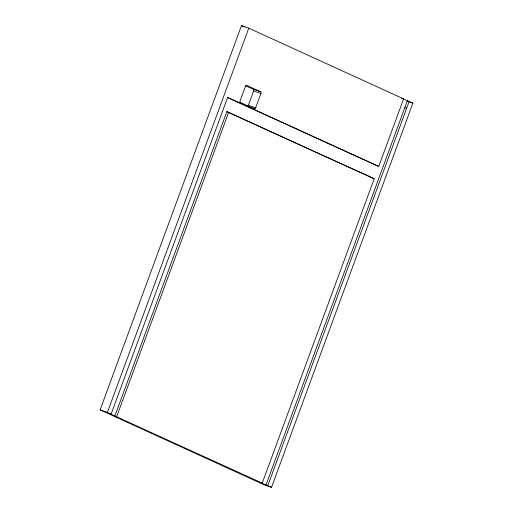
<?xml version="1.0" encoding="UTF-8"?>
<svg xmlns="http://www.w3.org/2000/svg" width="513" height="513" viewBox="0 0 513 513"><rect width="100%" height="100%" fill="white"/><g stroke="black" fill="none" stroke-linecap="round" stroke-linejoin="round"><path stroke-width="0.77" d="M403.596 98.887L401.769 98.259L412.888 103.132L271.518 487.35L264.214 484.836L100.112 409.868L241.482 25.65L248.786 28.164L403.596 98.887L378.741 166.449L227.272 97.457M378.741 166.449L227.644 97.425L111.135 414.081L107.422 412.381L248.786 28.164M262.233 483.105L114.886 415.998L226.868 111.622L374.221 178.736L262.233 483.105L260.405 482.476L271.518 487.35M116.707 416.627L228.695 112.257M247.593 106.351A1.456 0.68 -71 0 0 248.337 105.312L253.608 90.981A1.456 0.68 -71 0 0 253.493 89.333L245.656 85.754M255.641 107.826L260.918 93.494A1.456 0.68 -71 0 0 260.796 91.846L246.554 85.338A1.456 0.68 -71 0 0 245.438 86.421L240.161 100.753A1.456 0.68 -71 0 0 240.276 102.401L254.525 108.903A1.456 0.68 -71 0 0 255.641 107.826L248.337 105.312M265.978 485.022L407.341 100.804M267.805 485.651L409.169 101.433M407.04 101.119L412.888 103.132M404.834 107.627L406.662 108.256M253.493 89.333L260.796 91.846M253.608 90.981L260.918 93.494M250.87 107.647L254.525 108.903M374.221 178.736L321.459 154.836M100.112 409.868L107.422 412.381M111.135 414.081L109.307 413.452L114.886 415.998M241.482 25.65L244.387 26.977M226.868 111.622L320.003 154.176"/></g></svg>
